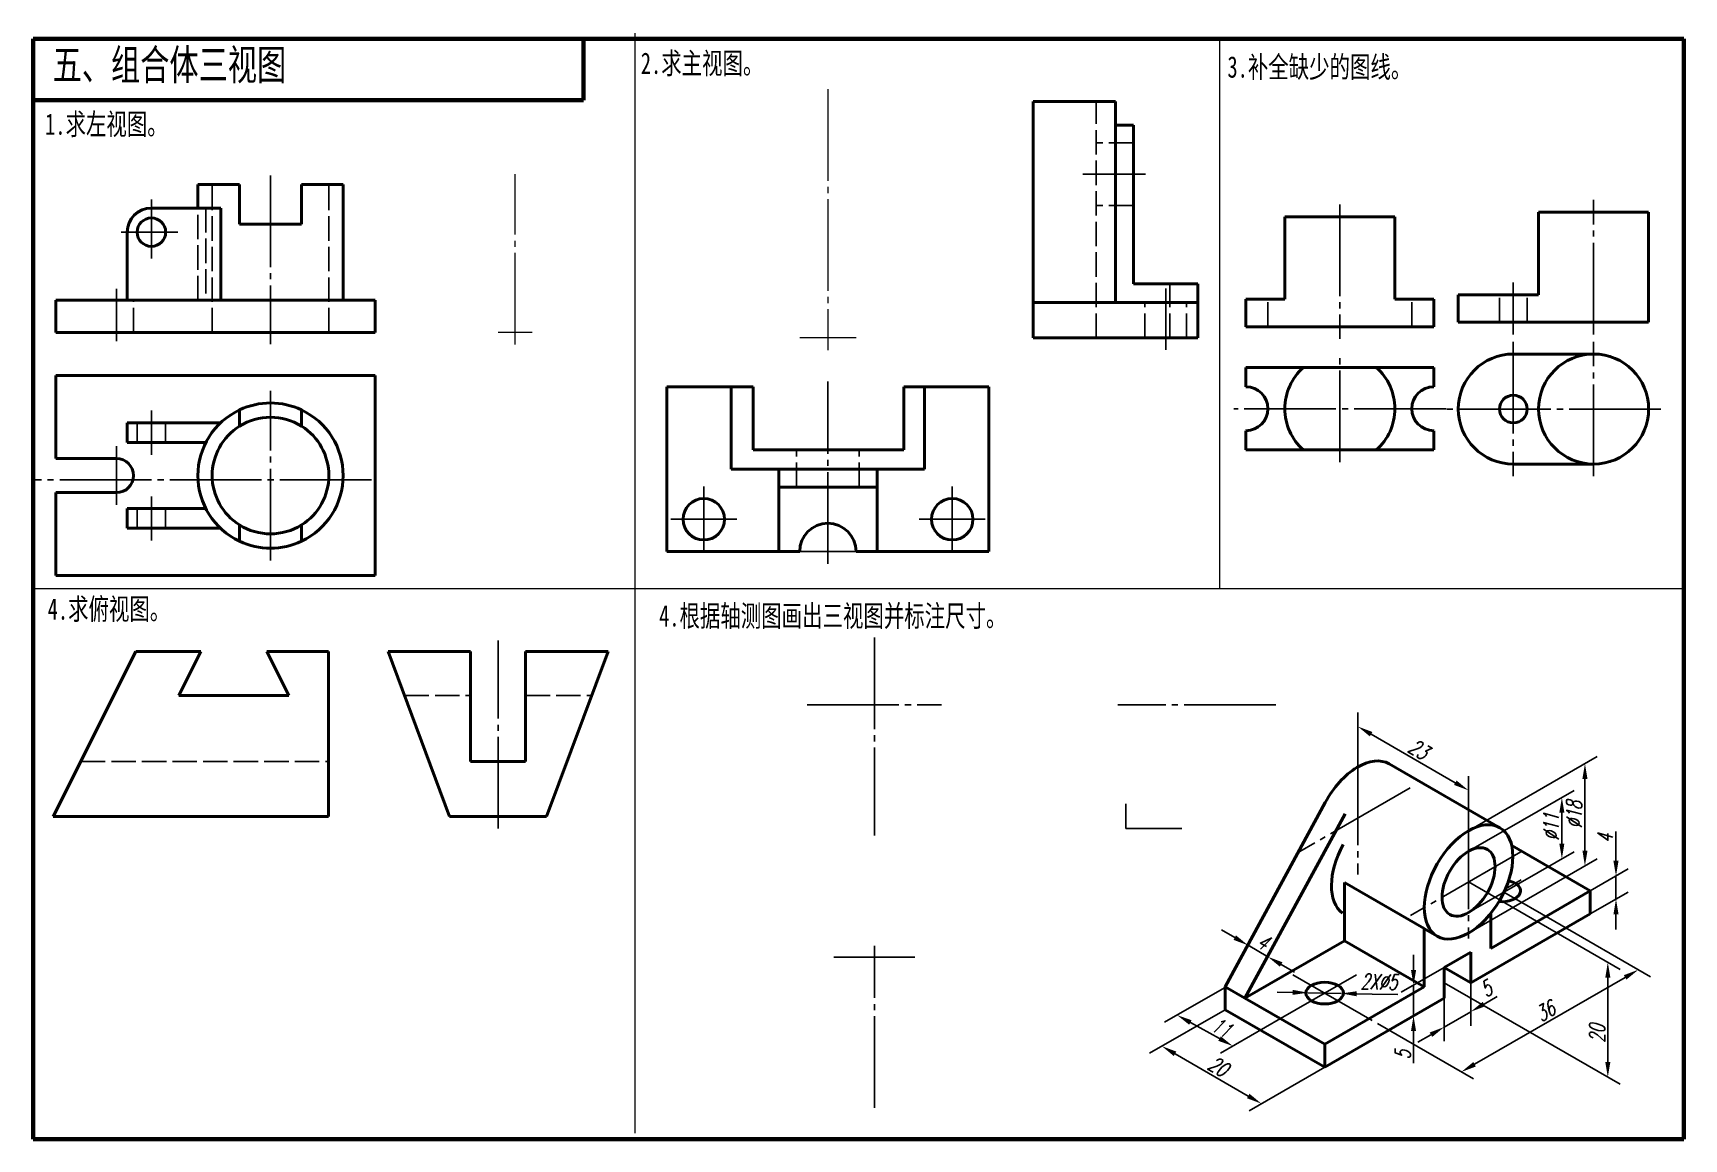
# Model space of a CAD drawing. Header units: millimetres. Extents: x -1426 to 345, y 2742 to 3124.
# Drawn here: x -226.3 to 43.7, y 2943.1 to 3124 of the extents above; entities that cross this region are included whole.
import ezdxf

# ---------------------------------------------------------------- set-up
doc = ezdxf.new("R2010")
doc.units = ezdxf.units.MM
doc.header["$PDMODE"] = 33
doc.header["$PDSIZE"] = 1.5
doc.linetypes.add('myCENTER', pattern=[18, 15, -1, 1, -1])
doc.linetypes.add('myHIDDEN', pattern=[5, 4, -1])
doc.layers.get('Defpoints').update_dxf_attribs({"lineweight": 20})
for name, color, linetype, lineweight in [('中心线', 7, 'myCENTER', 25), ('尺寸', 7, 'Continuous', 25), ('标题文字', 7, 'Continuous', 25), ('答案中心线', 1, 'myCENTER', 25), ('答案粗实线', 1, 'Continuous', 50), ('粗实线', 7, 'Continuous', 50), ('细实线', 7, 'Continuous', 25), ('虚线', 7, 'myHIDDEN', 25), ('轴测图', 7, 'Continuous', 50)]:
    doc.layers.add(name, color=color, linetype=linetype, lineweight=lineweight)
doc.styles.add('尺寸文字1-2.5号', font='txt.shx', dxfattribs={"width": 0.7, "oblique": 15, "height": 2.5})
doc.styles.add('标题汉字1-5号', font='', dxfattribs={"width": 0.7, "height": 5})
doc.styles.add('标题汉字2-3.5号', font='', dxfattribs={"width": 0.7, "height": 3.5})
doc.styles.get('标题汉字1-5号').set_extended_font_data('SimSun')
doc.styles.get('标题汉字2-3.5号').set_extended_font_data('SimSun')
doc.dimstyles.new('尺寸25', dxfattribs={"dimtxt": 2.5, "dimasz": 2.5, "dimexe": 2, "dimexo": 0, "dimgap": 0.5, "dimtad": 1, "dimdec": 0, "dimdsep": 46, "dimtxsty": '尺寸文字1-2.5号', "dimcen": 0, "dimadec": 0, "dimazin": 0, "dimtfac": 1, "dimtdec": 0, "dimtmove": 0, "dimatfit": 3, "dimfxl": 1, "dimarcsym": 0})
doc.dimstyles.new('尺寸25$3', dxfattribs={"dimtxt": 2.5, "dimasz": 2.5, "dimexe": 1, "dimexo": 0, "dimgap": 0.5, "dimtad": 1, "dimdec": 0, "dimdsep": 46, "dimtxsty": '尺寸文字1-2.5号', "dimcen": 0, "dimadec": 0, "dimazin": 0, "dimtfac": 1, "dimtdec": 0, "dimtmove": 0, "dimatfit": 1, "dimfxl": 1, "dimarcsym": 0})

# ---------------------------------------------------------------- blocks, each defined once
blk = doc.blocks.new('*D219')
at = {"layer": 'Defpoints', "color": 0, "lineweight": 0}
for p in [(8.83, 2968.62), (4.49, 2966.11), (8.83, 2963.9)]:
    blk.add_point(p, dxfattribs=at)
at = {"layer": '尺寸', "color": 0, "lineweight": -2}
for p, q in [((8.83, 2968.62), (8.83, 2961.59)), ((4.49, 2966.11), (4.49, 2959.08)), ((11, 2965.15), (13.16, 2966.4)), ((4.49, 2961.39), (8.83, 2963.9)), ((2.32, 2960.14), (0.16, 2958.89))]:
    blk.add_line(p, q, dxfattribs=at)
at = {"layer": '尺寸', "color": 0, "lineweight": 0}
for points in [[(10.79, 2965.51), (11.2, 2964.79), (8.83, 2963.9)], [(2.11, 2960.5), (2.53, 2959.78), (4.49, 2961.39)]]:
    blk.add_solid(points, dxfattribs=at)
at = {"layer": '尺寸', "color": 0, "insert": (11.35, 2967.65), "char_height": 2.5, "attachment_point": 5, "rotation": 30, "style": '尺寸文字1-2.5号'}
blk.add_mtext('5', dxfattribs=at)
blk = doc.blocks.new('*D216')
at = {"layer": 'Defpoints', "color": 0, "lineweight": 0}
for p in [(4.49, 2971.13), (-0.53, 2968.23), (4.49, 2966.11)]:
    blk.add_point(p, dxfattribs=at)
at = {"layer": '尺寸', "color": 0, "lineweight": -2}
for p, q in [((-0.53, 2970.73), (-0.53, 2973.23)), ((4.49, 2971.13), (-2.53, 2967.08)), ((-0.53, 2968.23), (-0.53, 2963.22)), ((4.49, 2966.11), (-2.53, 2962.06)), ((-0.53, 2960.72), (-0.53, 2955.49))]:
    blk.add_line(p, q, dxfattribs=at)
at = {"layer": '尺寸', "color": 0, "lineweight": 0}
for points in [[(-0.95, 2970.73), (-0.11, 2970.73), (-0.53, 2968.23)], [(-0.95, 2960.72), (-0.11, 2960.72), (-0.53, 2963.22)]]:
    blk.add_solid(points, dxfattribs=at)
at = {"layer": '尺寸', "color": 0, "insert": (-2.28, 2956.85), "char_height": 2.5, "attachment_point": 5, "rotation": 90, "style": '尺寸文字1-2.5号'}
blk.add_mtext('5', dxfattribs=at)
blk = doc.blocks.new('*D220')
at = {"layer": 'Defpoints', "color": 0, "lineweight": 0}
for p in [(-27.6, 2974.77), (-31.35, 2967.99), (-28.1, 2966.11)]:
    blk.add_point(p, dxfattribs=at)
at = {"layer": '尺寸', "color": 0, "lineweight": -2}
for p, q in [((-29.77, 2976.02), (-31.93, 2977.27)), ((-31.35, 2967.99), (-26.63, 2976.51)), ((-28.1, 2966.11), (-23.37, 2974.63)), ((-24.34, 2972.88), (-27.6, 2974.77)), ((-22.18, 2971.63), (-20.01, 2970.38))]:
    blk.add_line(p, q, dxfattribs=at)
at = {"layer": '尺寸', "color": 0, "lineweight": 0}
for points in [[(-29.56, 2976.38), (-29.97, 2975.65), (-27.6, 2974.77)], [(-21.97, 2971.99), (-22.39, 2971.27), (-24.34, 2972.88)]]:
    blk.add_solid(points, dxfattribs=at)
at = {"layer": '尺寸', "color": 0, "insert": (-25.1, 2975.34), "char_height": 2.5, "attachment_point": 5, "rotation": 330, "style": '尺寸文字1-2.5号'}
blk.add_mtext('4', dxfattribs=at)
blk = doc.blocks.new('*D221')
at = {"layer": 'Defpoints', "color": 0, "lineweight": 0}
for p in [(8.47, 2985.13), (31.24, 2971.98), (6.66, 2967.37)]:
    blk.add_point(p, dxfattribs=at)
at = {"layer": '尺寸', "color": 0, "lineweight": -2}
for p, q in [((8.47, 2985.13), (33.24, 2970.83)), ((6.66, 2967.37), (33.24, 2952.02)), ((31.24, 2955.67), (31.24, 2969.48))]:
    blk.add_line(p, q, dxfattribs=at)
at = {"layer": '尺寸', "color": 0, "lineweight": 0}
for points in [[(30.83, 2969.48), (31.66, 2969.48), (31.24, 2971.98)], [(30.83, 2955.67), (31.66, 2955.67), (31.24, 2953.17)]]:
    blk.add_solid(points, dxfattribs=at)
at = {"layer": '尺寸', "color": 0, "insert": (29.49, 2960.32), "char_height": 2.5, "attachment_point": 5, "rotation": 90, "style": '尺寸文字1-2.5号'}
blk.add_mtext('20', dxfattribs=at)
blk = doc.blocks.new('*D222')
at = {"layer": 'Defpoints', "color": 0, "lineweight": 0}
for p in [(22.56, 2978.67), (36.25, 2970.77), (-6.4, 2961.95)]:
    blk.add_point(p, dxfattribs=at)
at = {"layer": '尺寸', "color": 0, "lineweight": -2}
for p, q in [((22.56, 2978.67), (38.25, 2969.61)), ((9.45, 2955.29), (34.08, 2969.52)), ((-6.4, 2961.95), (9.28, 2952.89))]:
    blk.add_line(p, q, dxfattribs=at)
at = {"layer": '尺寸', "color": 0, "lineweight": 0}
for points in [[(33.87, 2969.88), (34.29, 2969.16), (36.25, 2970.77)], [(9.24, 2955.66), (9.66, 2954.93), (7.28, 2954.04)]]:
    blk.add_solid(points, dxfattribs=at)
at = {"layer": '尺寸', "color": 0, "insert": (21.02, 2963.99), "char_height": 2.5, "attachment_point": 5, "rotation": 30, "style": '尺寸文字1-2.5号'}
blk.add_mtext('36', dxfattribs=at)
blk = doc.blocks.new('*D223')
at = {"layer": 'Defpoints', "color": 0, "lineweight": 0}
for p in [(-9.63, 3010.56), (-9.63, 3006.15), (8.47, 2995.7)]:
    blk.add_point(p, dxfattribs=at)
at = {"layer": '尺寸', "color": 0, "lineweight": -2}
for p, q in [((-9.63, 3006.15), (-9.63, 3012.87)), ((6.3, 3001.36), (-7.47, 3009.31)), ((8.47, 2995.7), (8.47, 3002.42))]:
    blk.add_line(p, q, dxfattribs=at)
at = {"layer": '尺寸', "color": 0, "lineweight": 0}
for points in [[(-7.26, 3009.67), (-7.68, 3008.95), (-9.63, 3010.56)], [(6.51, 3001.72), (6.1, 3001), (8.47, 3000.11)]]:
    blk.add_solid(points, dxfattribs=at)
at = {"layer": '尺寸', "color": 0, "insert": (0.29, 3006.85), "char_height": 2.5, "attachment_point": 5, "rotation": 330, "style": '尺寸文字1-2.5号'}
blk.add_mtext('23', dxfattribs=at)
blk = doc.blocks.new('*D224')
at = {"layer": 'Defpoints', "color": 0, "lineweight": 0}
for p in [(23.73, 2998.96), (8.47, 2990.15), (8.47, 2980.12)]:
    blk.add_point(p, dxfattribs=at)
at = {"layer": '尺寸', "color": 0, "lineweight": -2}
for p, q in [((8.47, 2990.15), (25.73, 3000.11)), ((23.73, 2991.42), (23.73, 2996.46)), ((8.47, 2980.12), (25.73, 2990.08))]:
    blk.add_line(p, q, dxfattribs=at)
at = {"layer": '尺寸', "color": 0, "lineweight": 0}
for points in [[(23.31, 2996.46), (24.14, 2996.46), (23.73, 2998.96)], [(23.31, 2991.42), (24.14, 2991.42), (23.73, 2988.92)]]:
    blk.add_solid(points, dxfattribs=at)
at = {"layer": '尺寸', "color": 0, "insert": (21.98, 2994.12), "char_height": 2.5, "attachment_point": 5, "rotation": 90, "style": '尺寸文字1-2.5号'}
blk.add_mtext('%%c11', dxfattribs=at)
blk = doc.blocks.new('*D225')
at = {"layer": 'Defpoints', "color": 0, "lineweight": 0}
for p in [(27.5, 3004.48), (8.47, 2993.49), (8.47, 2976.77)]:
    blk.add_point(p, dxfattribs=at)
at = {"layer": '尺寸', "color": 0, "lineweight": -2}
for p, q in [((8.47, 2993.49), (29.5, 3005.64)), ((27.5, 2990.26), (27.5, 3001.98)), ((8.47, 2976.77), (29.5, 2988.92))]:
    blk.add_line(p, q, dxfattribs=at)
at = {"layer": '尺寸', "color": 0, "lineweight": 0}
for points in [[(27.09, 3001.98), (27.92, 3001.98), (27.5, 3004.48)], [(27.09, 2990.26), (27.92, 2990.26), (27.5, 2987.76)]]:
    blk.add_solid(points, dxfattribs=at)
at = {"layer": '尺寸', "color": 0, "insert": (25.75, 2996.12), "char_height": 2.5, "attachment_point": 5, "rotation": 90, "style": '尺寸文字1-2.5号'}
blk.add_mtext('%%c18', dxfattribs=at)
blk = doc.blocks.new('*D217')
at = {"layer": 'Defpoints', "color": 0, "lineweight": 0}
for p in [(-17.81, 2967.01), (-12.32, 2966.89)]:
    blk.add_point(p, dxfattribs=at)
at = {"layer": '尺寸', "color": 0, "lineweight": -2}
for p, q in [((-20.31, 2967.06), (-22.81, 2967.12)), ((-17.81, 2967.01), (-12.32, 2966.89)), ((-9.82, 2966.83), (-7.32, 2966.78))]:
    blk.add_line(p, q, dxfattribs=at)
at = {"layer": '尺寸', "color": 0, "lineweight": 0}
for points in [[(-20.3, 2967.48), (-20.32, 2966.65), (-17.81, 2967.01)], [(-9.81, 2967.25), (-9.83, 2966.42), (-12.32, 2966.89)]]:
    blk.add_solid(points, dxfattribs=at)
at = {"layer": '尺寸', "color": 0, "insert": (-6.2, 2968.8), "char_height": 2.5, "attachment_point": 5, "rotation": 358.7458, "style": '尺寸文字1-2.5号'}
blk.add_mtext('2X%%c5', dxfattribs=at)
blk = doc.blocks.new('*D218')
at = {"layer": 'Defpoints', "color": 0, "lineweight": 0}
for p in [(-31.35, 2964.23), (-15.06, 2954.82), (-25.4, 2948.85)]:
    blk.add_point(p, dxfattribs=at)
at = {"layer": '尺寸', "color": 0, "lineweight": -2}
for p, q in [((-31.35, 2964.23), (-43.69, 2957.11)), ((-39.53, 2957.01), (-27.57, 2950.1)), ((-15.06, 2954.82), (-27.4, 2947.7))]:
    blk.add_line(p, q, dxfattribs=at)
at = {"layer": '尺寸', "color": 0, "lineweight": 0}
for points in [[(-39.32, 2957.37), (-39.74, 2956.65), (-41.69, 2958.26)], [(-27.36, 2950.47), (-27.77, 2949.74), (-25.4, 2948.85)]]:
    blk.add_solid(points, dxfattribs=at)
at = {"layer": '尺寸', "color": 0, "insert": (-32.47, 2954.96), "char_height": 2.5, "attachment_point": 5, "rotation": 330, "style": '尺寸文字1-2.5号'}
blk.add_mtext('20', dxfattribs=at)
blk = doc.blocks.new('*D226')
at = {"layer": 'Defpoints', "color": 0, "lineweight": 0}
for p in [(-31.44, 2967.83), (-22.3, 2962.77), (-30.07, 2958.28)]:
    blk.add_point(p, dxfattribs=at)
at = {"layer": '尺寸', "color": 0, "lineweight": -2}
for p, q in [((-31.44, 2967.83), (-41.23, 2962.18)), ((-37.02, 2962.14), (-32.25, 2959.5)), ((-22.3, 2962.77), (-32.09, 2957.12))]:
    blk.add_line(p, q, dxfattribs=at)
at = {"layer": '尺寸', "color": 0, "lineweight": 0}
for points in [[(-36.82, 2962.5), (-37.22, 2961.77), (-39.21, 2963.35)], [(-32.05, 2959.86), (-32.46, 2959.13), (-30.07, 2958.28)]]:
    blk.add_solid(points, dxfattribs=at)
at = {"layer": '尺寸', "color": 0, "insert": (-31.94, 2961.33), "char_height": 2.5, "attachment_point": 5, "rotation": 331, "style": '尺寸文字1-2.5号'}
blk.add_mtext('11', dxfattribs=at)
blk = doc.blocks.new('*D227')
at = {"layer": 'Defpoints', "color": 0, "lineweight": 0}
for p in [(28.38, 2983.67), (32.58, 2986.09), (28.38, 2979.91)]:
    blk.add_point(p, dxfattribs=at)
at = {"layer": '尺寸', "color": 0, "lineweight": -2}
for p, q in [((32.58, 2988.59), (32.58, 2993.41)), ((28.38, 2983.67), (34.58, 2987.25)), ((32.58, 2982.33), (32.58, 2986.09)), ((28.38, 2979.91), (34.58, 2983.48)), ((32.58, 2979.83), (32.58, 2977.33))]:
    blk.add_line(p, q, dxfattribs=at)
at = {"layer": '尺寸', "color": 0, "lineweight": 0}
for points in [[(32.16, 2988.59), (33, 2988.59), (32.58, 2986.09)], [(32.16, 2979.83), (33, 2979.83), (32.58, 2982.33)]]:
    blk.add_solid(points, dxfattribs=at)
at = {"layer": '尺寸', "color": 0, "insert": (30.83, 2992.25), "char_height": 2.5, "attachment_point": 5, "rotation": 90, "style": '尺寸文字1-2.5号'}
blk.add_mtext('4', dxfattribs=at)

msp = doc.modelspace()

# ---------------------------------------------------------------- linework, layer by layer
at = {"lineweight": 13}
for p, q in [((-127.87, 3124.03), (-127.87, 2944.03)), ((-32.24, 3123.07), (-32.24, 3033.07)), ((43.7, 3033.07), (-226.3, 3033.07))]:
    msp.add_line(p, q, dxfattribs=at)
at = {"lineweight": 100}
for p, q in [((-226.3, 3123.07), (43.7, 3123.07)), ((-226.3, 3123.07), (-226.3, 2943.07)), ((43.7, 2943.07), (43.7, 3123.07)), ((-226.3, 2943.07), (43.7, 2943.07))]:
    msp.add_line(p, q, dxfattribs=at)
for p, q in [((-226.3, 3123.07), (-136.3, 3123.07)), ((-136.3, 3123.07), (-46.3, 3123.07)), ((-46.3, 3123.07), (43.7, 3123.07)), ((43.7, 3123.07), (43.7, 3033.07)), ((43.7, 3033.07), (43.7, 2943.07))]:
    msp.add_line(p, q)
at = {"lineweight": 0}
msp.add_line((-226.3, 3123.07), (-226.3, 3113.07), dxfattribs=at)
at = {"lineweight": 70}
for p, q in [((-136.3, 3113.07), (-136.3, 3123.07)), ((-226.3, 3113.07), (-136.3, 3113.07))]:
    msp.add_line(p, q, dxfattribs=at)
at = {"layer": '中心线'}
for p, q in [((-187.46, 3100.74), (-187.46, 3073.1)), ((-44.34, 3100.93), (-54.6, 3100.93)), ((-206.94, 3087.12), (-206.94, 3096.79)), ((-12.58, 3095.98), (-12.58, 3073.98)), ((28.92, 3074.72), (28.92, 3096.72)), ((-202.61, 3091.45), (-211.88, 3091.45)), ((-212.65, 3073.61), (-212.65, 3082.17)), ((-41.06, 3072.2), (-41.06, 3082.25)), ((15.79, 3074.72), (15.79, 3083.22)), ((15.79, 3073.51), (15.79, 3051.51)), ((28.92, 3051.51), (28.92, 3073.51)), ((-12.58, 3053.81), (-12.58, 3071.31)), ((-187.46, 3037.74), (-187.46, 3065.5)), ((-96.31, 3037.2), (-96.31, 3067)), ((-206.94, 3055.03), (-206.94, 3062.26)), ((4.78, 3062.56), (-29.94, 3062.56)), ((39.92, 3062.51), (4.79, 3062.51)), ((-212.65, 3046.83), (-212.65, 3056.41)), ((-170.93, 3050.94), (-226.3, 3050.94)), ((-116.6, 3049.86), (-116.6, 3039.08)), ((-75.97, 3049.86), (-75.97, 3039.08)), ((-206.94, 3040.99), (-206.94, 3048.21)), ((-121.99, 3044.47), (-111.21, 3044.47)), ((-81.36, 3044.47), (-70.58, 3044.47)), ((-100.92, 3039.2), (-91.7, 3039.2)), ((-150.24, 2993.85), (-150.24, 3024.64)), ((-88.71, 3025.13), (-88.71, 2992.72)), ((-99.71, 3014.13), (-77.71, 3014.13)), ((-23.06, 3014.13), (-48.89, 3014.13)), ((-9.63, 3006.15), (-9.63, 2986.34)), ((-1.1, 3000.51), (-19.12, 2990.1)), ((8.47, 2995.7), (8.47, 2975.89)), ((17, 2990.06), (-1.02, 2979.65)), ((14.52, 2984.02), (17.06, 2985.5)), ((14.26, 2983.46), (22.56, 2978.67)), ((-88.71, 2948.15), (-88.71, 2974.65)), ((-22.3, 2962.77), (-9.87, 2969.95)), ((-20.26, 2969.95), (-6.4, 2961.95)), ((4.49, 2968.62), (8.08, 2966.55))]:
    msp.add_line(p, q, dxfattribs=at)
at = {"layer": '尺寸'}
msp.add_line((-3.12, 2966.69), (-7.32, 2966.78), dxfattribs=at)
at = {"layer": '答案中心线', "color": 250, "lineweight": 13}
msp.add_line((-96.31, 3114.84), (-96.31, 3072.16), dxfattribs=at)
at = {"layer": '答案中心线', "color": 250, "lineweight": 18}
msp.add_line((-147.45, 3073.05), (-147.45, 3100.91), dxfattribs=at)
at = {"layer": '答案粗实线', "color": 250, "lineweight": 18, "extrusion": (0, 1, 0)}
msp.add_line((-144.66, 3075.05), (-150.24, 3075.05), dxfattribs=at)
at = {"layer": '答案粗实线', "color": 250, "lineweight": 13, "extrusion": (0, 1, 0)}
msp.add_line((-91.7, 3074.16), (-100.92, 3074.16), dxfattribs=at)
at = {"layer": '粗实线', "extrusion": (0, 1, 0)}
for p, q in [((-49.25, 3112.84), (-62.74, 3112.84)), ((-62.74, 3112.84), (-62.74, 3079.92)), ((-49.25, 3079.92), (-49.25, 3112.84)), ((-46.34, 3108.97), (-49.25, 3108.97)), ((-46.34, 3108.97), (-46.34, 3100.93)), ((-46.34, 3100.93), (-46.34, 3082.99)), ((-192.54, 3099.27), (-199.34, 3099.27)), ((-199.34, 3095.4), (-199.34, 3099.27)), ((-192.54, 3092.74), (-192.54, 3099.27)), ((-175.58, 3099.27), (-182.38, 3099.27)), ((-182.38, 3099.27), (-182.38, 3092.74)), ((-175.58, 3080.31), (-175.58, 3099.27)), ((-195.61, 3095.4), (-206.94, 3095.4)), ((-195.61, 3080.31), (-195.61, 3095.4)), ((37.92, 3094.72), (19.92, 3094.72)), ((19.92, 3081.22), (19.92, 3094.72)), ((37.92, 3076.72), (37.92, 3094.72)), ((-182.38, 3092.74), (-192.54, 3092.74)), ((-18.53, 3093.98), (-21.58, 3093.98)), ((-21.58, 3080.48), (-21.58, 3093.98)), ((-6.62, 3093.98), (-18.53, 3093.98)), ((-3.58, 3093.98), (-6.62, 3093.98)), ((-3.58, 3080.48), (-3.58, 3093.98)), ((-210.89, 3091.45), (-210.89, 3080.31)), ((-35.79, 3082.99), (-46.34, 3082.99)), ((-35.79, 3079.92), (-35.79, 3082.99)), ((15.79, 3081.22), (6.79, 3081.22)), ((6.79, 3076.72), (6.79, 3081.22)), ((19.92, 3081.22), (15.79, 3081.22)), ((-222.55, 3075.05), (-222.55, 3080.31)), ((-170.33, 3080.31), (-222.55, 3080.31)), ((-170.33, 3075.05), (-170.33, 3080.31)), ((-35.79, 3079.92), (-62.74, 3079.92)), ((-62.74, 3079.92), (-62.74, 3074.16)), ((-35.79, 3074.16), (-35.79, 3079.92)), ((-27.94, 3075.98), (-27.94, 3080.48)), ((-21.58, 3080.48), (-27.94, 3080.48)), ((2.78, 3080.48), (-3.58, 3080.48)), ((2.78, 3080.48), (2.78, 3075.98)), ((-27.94, 3075.98), (2.78, 3075.98)), ((6.79, 3076.72), (15.79, 3076.72)), ((15.79, 3076.72), (28.92, 3076.72)), ((28.92, 3076.72), (37.92, 3076.72)), ((-170.33, 3075.05), (-222.55, 3075.05)), ((-62.74, 3074.16), (-35.79, 3074.16)), ((-222.99, 2995.85), (-209.49, 3022.85)), ((-198.84, 3022.85), (-209.49, 3022.85)), ((-202.44, 3015.65), (-198.84, 3022.85)), ((-177.99, 3022.85), (-188.04, 3022.85)), ((-188.04, 3022.85), (-184.44, 3015.65)), ((-177.99, 3022.85), (-177.99, 2995.85)), ((-168.24, 3022.85), (-158.18, 2995.85)), ((-154.74, 3022.85), (-168.24, 3022.85)), ((-154.74, 3004.85), (-154.74, 3022.85)), ((-132.24, 3022.85), (-145.74, 3022.85)), ((-145.74, 3022.85), (-145.74, 3004.85)), ((-142.3, 2995.85), (-132.24, 3022.85)), ((-184.44, 3015.65), (-202.44, 3015.65)), ((-145.74, 3004.85), (-154.74, 3004.85)), ((-222.99, 2995.85), (-177.99, 2995.85)), ((-142.3, 2995.85), (-158.18, 2995.85))]:
    msp.add_line(p, q, dxfattribs=at)
at = {"layer": '粗实线'}
for p, q in [((15.79, 3071.51), (28.92, 3071.51)), ((-222.55, 3054.41), (-222.55, 3067.97)), ((-222.55, 3067.97), (-170.33, 3067.97)), ((-170.33, 3035.28), (-170.33, 3067.97)), ((-27.94, 3069.31), (-18.53, 3069.31)), ((-27.94, 3066.16), (-27.94, 3069.31)), ((-18.53, 3069.31), (-6.62, 3069.31)), ((-6.62, 3069.31), (2.78, 3069.31)), ((2.78, 3069.31), (2.78, 3066.16)), ((-122.63, 3039.2), (-122.63, 3066.14)), ((-112.11, 3066.14), (-122.63, 3066.14)), ((-112.11, 3052.66), (-112.11, 3066.14)), ((-108.5, 3066.14), (-112.11, 3066.14)), ((-108.5, 3055.82), (-108.5, 3066.14)), ((-83.89, 3066.14), (-83.89, 3055.82)), ((-80.51, 3066.14), (-83.89, 3066.14)), ((-80.51, 3066.14), (-80.51, 3052.66)), ((-69.99, 3066.14), (-80.51, 3066.14)), ((-69.99, 3066.14), (-69.99, 3039.2)), ((-192.54, 3059.69), (-192.54, 3062.36)), ((-182.38, 3062.36), (-182.38, 3059.69)), ((-210.89, 3060.26), (-210.89, 3057.03)), ((-206.94, 3060.26), (-210.89, 3060.26)), ((-195.61, 3060.26), (-206.94, 3060.26)), ((-210.89, 3057.03), (-206.94, 3057.03)), ((-206.94, 3057.03), (-198.03, 3057.03)), ((-27.94, 3055.81), (-27.94, 3058.96)), ((2.78, 3058.96), (2.78, 3055.81)), ((-222.55, 3054.41), (-212.65, 3054.41)), ((-83.89, 3055.82), (-108.5, 3055.82)), ((-18.53, 3055.81), (-27.94, 3055.81)), ((-6.62, 3055.81), (-18.53, 3055.81)), ((2.78, 3055.81), (-6.62, 3055.81)), ((-80.51, 3052.66), (-112.11, 3052.66)), ((-104.34, 3049.75), (-104.34, 3052.66)), ((-88.27, 3049.75), (-88.27, 3052.66)), ((28.92, 3053.51), (15.79, 3053.51)), ((-222.55, 3035.28), (-222.55, 3048.83)), ((-212.65, 3048.83), (-222.55, 3048.83)), ((-104.34, 3039.2), (-104.34, 3049.75)), ((-88.27, 3049.75), (-104.34, 3049.75)), ((-88.27, 3049.75), (-88.27, 3039.2)), ((-210.89, 3042.99), (-210.89, 3046.21)), ((-210.89, 3046.21), (-206.94, 3046.21)), ((-206.94, 3046.21), (-198.03, 3046.21)), ((-206.94, 3042.99), (-210.89, 3042.99)), ((-195.61, 3042.99), (-206.94, 3042.99)), ((-192.54, 3040.88), (-192.54, 3043.55)), ((-182.38, 3043.55), (-182.38, 3040.88)), ((-104.34, 3039.2), (-122.63, 3039.2)), ((-100.92, 3039.2), (-104.34, 3039.2)), ((-88.27, 3039.2), (-91.7, 3039.2)), ((-69.99, 3039.2), (-88.27, 3039.2)), ((-170.33, 3035.28), (-222.55, 3035.28))]:
    msp.add_line(p, q, dxfattribs=at)
for centre, radius in [((-206.94, 3091.45), 2.33), ((28.92, 3062.51), 9), ((15.79, 3062.51), 2.25), ((-116.6, 3044.47), 3.39), ((-75.97, 3044.47), 3.39)]:
    msp.add_circle(centre, radius, dxfattribs=at)
for centre, radius, start, end in [((-206.94, 3091.45), 3.95, 90, 180), ((15.79, 3062.51), 9, 90, 270), ((-12.58, 3062.56), 9, 131.4096, 228.5904), ((-12.58, 3062.56), 9, 311.4096, 48.5904), ((-27.94, 3062.56), 3.6, 270, 90), ((2.78, 3062.56), 3.6, 90, 270), ((-187.46, 3051.62), 11.88, 115.3167, 244.6833), ((-187.46, 3051.62), 11.88, 64.6833, 115.3167), ((-187.46, 3051.62), 11.88, 295.3167, 64.6833), ((-187.46, 3051.62), 9.54, 122.1795, 237.8205), ((-187.46, 3051.62), 9.54, 57.8205, 122.1795), ((-187.46, 3051.62), 9.54, 302.1795, 57.8205), ((-212.65, 3051.62), 2.79, 270, 90), ((-187.46, 3051.62), 9.54, 237.8205, 302.1795), ((-96.31, 3039.2), 4.61, 0, 180), ((-187.46, 3051.62), 11.88, 244.6833, 295.3167)]:
    msp.add_arc(centre, radius, start, end, dxfattribs=at)
at = {"layer": '细实线', "extrusion": (0, 1, 0)}
for p, q in [((-47.56, 2997.93), (-47.56, 2993.88)), ((-47.56, 2993.88), (-38.44, 2993.88))]:
    msp.add_line(p, q, dxfattribs=at)
at = {"layer": '细实线'}
msp.add_line((-82.07, 2972.82), (-95.35, 2972.82), dxfattribs=at)
at = {"layer": '虚线', "extrusion": (0, 1, 0)}
for p, q in [((-52.41, 3074.16), (-52.41, 3112.84)), ((-46.34, 3106.05), (-52.41, 3106.05)), ((-196.99, 3075.05), (-196.99, 3099.27)), ((-177.92, 3075.05), (-177.92, 3099.27)), ((-199.34, 3080.31), (-199.34, 3095.4)), ((-198.03, 3095.4), (-198.03, 3080.31)), ((-46.34, 3095.8), (-52.41, 3095.8)), ((-40.4, 3074.16), (-40.4, 3082.99)), ((13.54, 3076.72), (13.54, 3081.22)), ((18.04, 3076.72), (18.04, 3081.22)), ((-209.86, 3075.05), (-209.86, 3080.31)), ((-44.45, 3074.16), (-44.45, 3079.92)), ((-37.67, 3074.16), (-37.67, 3079.92)), ((-24.34, 3075.98), (-24.34, 3080.48)), ((-0.82, 3075.98), (-0.82, 3080.48)), ((-165.56, 3015.65), (-154.74, 3015.65)), ((-145.74, 3015.65), (-134.92, 3015.65)), ((-218.49, 3004.85), (-177.99, 3004.85))]:
    msp.add_line(p, q, dxfattribs=at)
at = {"layer": '虚线'}
for p, q in [((-209.27, 3060.26), (-209.27, 3057.03)), ((-204.61, 3060.26), (-204.61, 3057.03)), ((-101.43, 3049.75), (-101.43, 3055.82)), ((-91.18, 3049.75), (-91.18, 3055.82)), ((-209.27, 3046.21), (-209.27, 3042.99)), ((-204.61, 3046.21), (-204.61, 3042.99))]:
    msp.add_line(p, q, dxfattribs=at)
at = {"layer": '轴测图', "extrusion": (0, 0.816497, 0.57735)}
for p, q in [((-4.51, 3004.45), (13.59, 2994)), ((-14.98, 2998.14), (-31.35, 2967.99)), ((-28.1, 2966.11), (-11.72, 2996.26)), ((15.52, 2991.09), (28.38, 2983.67)), ((-11.8, 2975.52), (-11.8, 2985.04)), ((-11.8, 2985.04), (1.23, 2977.51)), ((12.09, 2974.26), (28.38, 2983.67)), ((28.38, 2983.67), (28.38, 2979.91)), ((28.38, 2979.91), (8.83, 2968.62)), ((12.09, 2979.98), (12.09, 2974.26)), ((-11.8, 2975.52), (-28.1, 2966.11)), ((1.23, 2967.99), (-11.8, 2975.52)), ((1.23, 2967.99), (1.23, 2977.51)), ((1.54, 2977.31), (3.35, 2976.26)), ((4.49, 2971.13), (8.83, 2973.64)), ((8.83, 2973.64), (8.83, 2968.62)), ((8.83, 2968.62), (4.49, 2971.13)), ((4.49, 2966.11), (4.49, 2971.13)), ((-31.35, 2967.99), (-28.1, 2966.11)), ((-31.35, 2967.99), (-31.35, 2964.23)), ((-15.06, 2958.59), (1.23, 2967.99)), ((-28.1, 2966.11), (-15.06, 2958.59)), ((4.49, 2966.11), (-15.06, 2954.82)), ((-31.35, 2964.23), (-15.06, 2954.82)), ((-15.06, 2954.82), (-15.06, 2958.59))]:
    msp.add_line(p, q, dxfattribs=at)
at = {"layer": '轴测图'}
for centre, major_axis, start_param, end_param in [((-9.63, 2995.58), (5.12, 8.87), 0, 1.615691), ((-6.71, 2988.7), (5.12, 8.87), 1.615691, 3.078929), ((13.9, 2983.67), (-3.07, 0), 1.419207, 4.34255), ((6.66, 2986.18), (5.12, 8.87), 3.078929, 3.141593)]:
    msp.add_ellipse(centre, major_axis=major_axis, ratio=0.57735, start_param=start_param, end_param=end_param, dxfattribs=at)
for centre, major_axis in [((8.47, 2985.13), (5.12, 8.87)), ((8.47, 2985.13), (3.07, 5.32)), ((-15.06, 2966.95), (3.07, 0))]:
    msp.add_ellipse(centre, major_axis=major_axis, ratio=0.57735, dxfattribs=at)

# ---------------------------------------------------------------- texts
at = {"lineweight": 0, "insert": (-223.09, 3121.34), "char_height": 5, "attachment_point": 1, "style": '标题汉字1-5号'}
msp.add_mtext_dynamic_manual_height_columns('{\\fFangSong|b0|i0|c134|p49;五、组合体三视图}', width=86.7885, gutter_width=25, heights=[0], dxfattribs=at)
at = {"layer": '标题文字', "style": '标题汉字2-3.5号', "width": 0.7}
for s, p in [('2.求主视图。', (-126.9, 3117.34)), ('3.补全缺少的图线。', (-30.96, 3116.73)), ('1.求左视图。', (-224.32, 3107.38)), ('4.求俯视图。', (-223.9, 3028.05)), ('4.根据轴测图画出三视图并标注尺寸。', (-123.91, 3026.92))]:
    msp.add_text(s, height=3.5, dxfattribs=at).set_placement(p)

# ---------------------------------------------------------------- dimensions: what is measured, and where the dimension line sits
at = {"layer": '尺寸'}
for base, p1, p2, angle, text, picture, middle, dimtype in [((-9.63, 3010.56), (8.47, 2995.7), (-9.63, 3006.15), 150, '23', '*D223', (-0.58, 3005.34), 161), ((27.5, 3004.48), (8.47, 2976.77), (8.47, 2993.49), 90, '%%c18', '*D225', (27.5, 2996.12), 161), ((23.73, 2998.96), (8.47, 2980.12), (8.47, 2990.15), 90, '%%c11', '*D224', (23.73, 2994.12), 161), ((31.24, 2971.98), (6.66, 2967.37), (8.47, 2985.13), 90, '20', '*D221', (31.24, 2960.32), 160), ((36.25, 2970.77), (-6.4, 2961.95), (22.56, 2978.67), 30, '36', '*D222', (21.89, 2962.48), 161), ((-27.6, 2974.77), (-28.1, 2966.11), (-31.35, 2967.99), 150, '4', '*D220', (-25.97, 2973.82), 161), ((-0.53, 2968.23), (4.49, 2966.11), (4.49, 2971.13), 90, '5', '*D216', (-0.53, 2956.85), 161)]:
    dim = msp.add_linear_dim(base=base, p1=p1, p2=p2, angle=angle, text=text, dimstyle='尺寸25', dxfattribs=at)
    dim.commit()
    dim.dimension.update_dxf_attribs({"geometry": picture, "text_midpoint": middle, "dimtype": dimtype})
dim = msp.add_aligned_dim(p1=(28.38, 2979.91), p2=(28.38, 2983.67), distance=-4.2, dimstyle='尺寸25', override={"dimatfit": 2}, dxfattribs=at)
dim.commit()
dim.dimension.update_dxf_attribs({"geometry": '*D227', "text_midpoint": (30.83, 2992.25)})
dim = msp.add_diameter_dim_2p(p1=(-17.81, 2967.01), p2=(-12.32, 2966.89), text='2X%%c5', dimstyle='尺寸25$3', override={"dimtmove": 2, "dimatfit": 2}, dxfattribs=at)
dim.commit()
dim.dimension.update_dxf_attribs({"geometry": '*D217', "text_midpoint": (-6.2, 2968.8), "dimtype": 163})
for base, p1, p2, angle, text, override, picture, middle in [((-30.07, 2958.28), (-31.44, 2967.83), (-22.3, 2962.77), 331, '11', {"dimatfit": 2}, '*D226', (-32.79, 2959.8)), ((8.83, 2963.9), (4.49, 2966.11), (8.83, 2968.62), 30, '5', {"dimtmove": 2}, '*D219', (11.35, 2967.65)), ((-25.4, 2948.85), (-31.35, 2964.23), (-15.06, 2954.82), 330, '20', {"dimatfit": 2}, '*D218', (-33.35, 2953.44))]:
    dim = msp.add_linear_dim(base=base, p1=p1, p2=p2, angle=angle, text=text, dimstyle='尺寸25', override=override, dxfattribs=at)
    dim.commit()
    dim.dimension.update_dxf_attribs({"geometry": picture, "text_midpoint": middle, "dimtype": 161})

doc.saveas('drawing.dxf')
